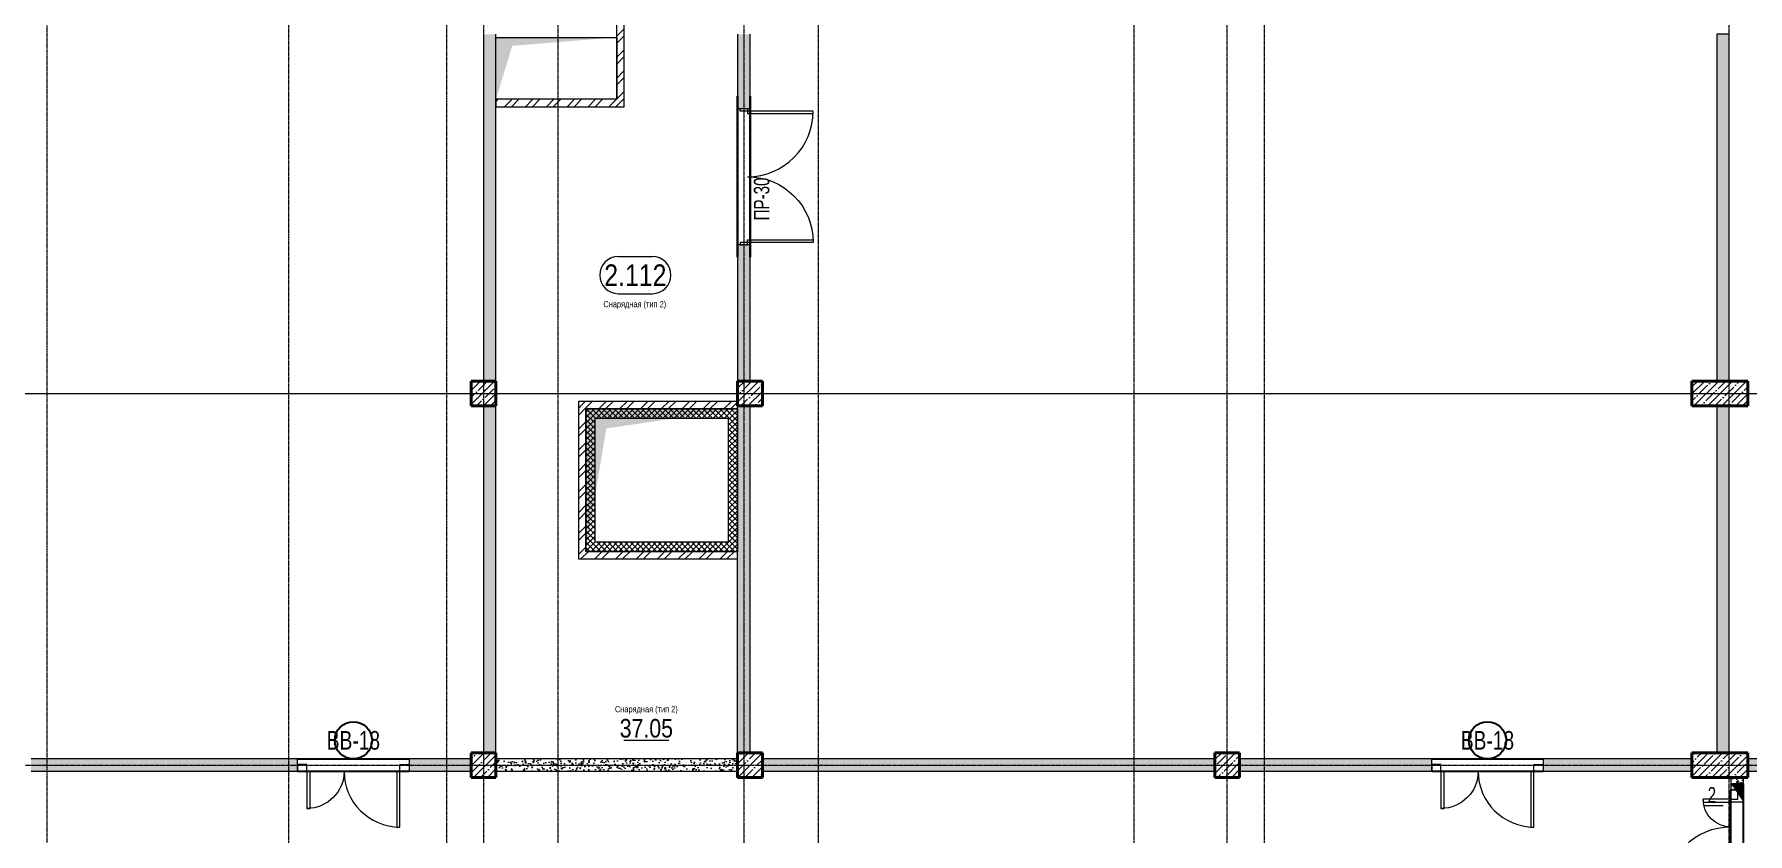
# Model space of a CAD drawing. Header units: millimetres. Extents: x -231292 to 573618, y -153144 to 564035.
# Drawn here: x 54733 to 82383, y 116221 to 129130 of the extents above; entities that cross this region are included whole.
import ezdxf
from ezdxf.enums import TextEntityAlignment as Align

# ---------------------------------------------------------------- set-up
doc = ezdxf.new("R2010")
doc.units = ezdxf.units.MM
doc.linetypes.add('CENTER2', pattern=[28.575, 19.05, -3.175, 3.175, -3.175])
doc.linetypes.add('HIDDEN2', pattern=[4.7625, 3.175, -1.5875])
doc.layers.get('0').update_dxf_attribs({"color": 250})
doc.layers.get('Defpoints').update_dxf_attribs({"color": 250})
for name, color, linetype, lineweight in [('A-AREA', 250, 'Continuous', 15), ('АР_Area', 250, 'Continuous', 5), ('АР_Витраж марка', 250, 'Continuous', 9), ('АР_Двери', 250, 'Continuous', 9), ('АР_Двери_витраж', 250, 'Continuous', 9), ('АР_Колонны', 250, 'Continuous', 35), ('АР_Отв. марка', 250, 'Continuous', 9), ('АР_площадь пом', 250, 'Continuous', 5), ('АР_Стены ЖБ', 250, 'Continuous', 35), ('АР_Стены кирпич', 250, 'Continuous', 20), ('АР_Стены ПЕНОблок', 250, 'Continuous', 20), ('АР_Утеплитель', 250, 'Continuous', 0), ('АР_Штриховка', 250, 'Continuous', 0), ('ОВ_Шахты', 250, 'Continuous', 5), ('РД_Оси_100', 250, 'Continuous', 0), ('РД_проем_инж перемыч_фахверк', 250, 'Continuous', 18), ('СС_Отверстия', 250, 'Continuous', 9)]:
    doc.layers.add(name, color=color, linetype=linetype, lineweight=lineweight)
doc.layers.add('РД_Витраж_вн', color=250, linetype='Continuous')
doc.layers.add('РД_Перемычка инж проемов', color=250, linetype='Continuous')
doc.layers.add('РД_Проем', color=250, linetype='Continuous', lineweight=0, plot=False)
doc.layers.add('РД_проем_инж перемыч_подсчет', color=250, linetype='Continuous', lineweight=30, plot=False)
doc.styles.add('Arial0', font='arial.ttf')
doc.styles.add('Arial_09', font='ARIALN.TTF', dxfattribs={"width": 0.9})
doc.styles.add('style1', font='ARIALN.TTF')
doc.styles.add('ккк', font='isocpeur.ttf', dxfattribs={"width": 0.85, "oblique": 15})
pattern_1 = [(45, (8883.4, 13229.69), (-112.2532, 112.2532), []), (45, (8995.66, 13229.69), (-112.2532, 112.2532), [198.4375, -39.6875, 0, -39.6875])]
pattern_2 = [(95, (8883.4, 13229.69), (140.09465, 117.55338), [19.05, -209.55]), (40, (8883.4, 13229.69), (-160.01845, 110.17673), [15.24, -167.64058]), (145.45144, (8895.08, 13239.48), (-19.9238, 227.7301), [16.19, -178.09024]), (91.1842, (8847.48, 13265.6), (221.41024, 161.9534), [28.575, -314.325]), (141.63556, (8865.93, 13279.1), (-7.0866, 342.82676), [24.285, -267.1356]), (36.18415, (8847.48, 13265.6), (-7.0866, 342.82676), [22.85997, -251.45973]), (66, (8874.42, 13274.59), (179.51998, 34.89515), [19.05, -209.55]), (11, (8874.42, 13274.59), (-86.53993, 173.9412), [15.24, -167.64]), (116.45145, (8889.38, 13277.5), (92.98005, 208.83634), [16.19, -178.08994]), (82.5, (8883.4, 13229.686), (-57.60547, 61.973414), [0, -165.608, 0, -170.18, 0, -168.275]), (52.5, (8883.4, 13229.69), (-23.58973, 118.087), [0, -97.028, 0, -161.798, 0, -64.135]), (12.5, (8843.35, 13189.634), (99.927863, 91.826196), [0, -63.5, 0, -198.12, 0, -262.89]), (2.5, (8825.39, 13171.67), (86.7639, 122.72239), [0, -82.55, 0, -131.572, 0, -186.69])]
pattern_3 = [(45, (8883.4, 13229.69), (-168.3798, 168.3798), []), (45, (8995.66, 13229.69), (-168.3798, 168.3798), [])]
pattern_4 = [(45, (8883.4, 13229.69), (-168.3798, 168.3798), []), (45, (8995.66, 13229.69), (-168.3798, 168.3798), [])]

# ---------------------------------------------------------------- blocks, each defined once
blk = doc.blocks.new('СОШ_2200_АР_ОСИ_М100_28.05.24')
at = {"layer": 'РД_Оси_100', "linetype": 'CENTER2'}
for p, q in [((49960, -6155), (49960, 139938.679)), ((63600, -6155), (63600, 139938.679)), ((65100, -6155), (65100, 139938.679)), ((73200, -6155), (73200, 139938.679)), ((-5954.958, 110100), (119910, 110100)), ((35037.55, 110100), (119910, 110100)), ((-5954.958, 104100), (119910, 104100))]:
    blk.add_line(p, q, dxfattribs=at)
for points in [[(46060, -6163.105), (46060, 139538.679), (46130, 139938.679)], [(52500, 139938.679), (52500, -5755), (52358.276, -6155)], [(53100, 139938.679), (53100, -5755), (52949.266, -6155)], [(54300, 139938.679), (54300, -6155)], [(57300, 139938.679), (57300, -6155)], [(58500, 139938.679), (58500, -6155)], [(65700, -6155), (65700, 139938.679)]]:
    blk.add_lwpolyline(points, dxfattribs=at)
blk = doc.blocks.new('otv')
at = {"linetype": 'Continuous'}
blk.add_lwpolyline([(0, -1), (0, 0), (1, 0), (1, -1)], close=True, dxfattribs=at)
blk.add_solid([(0, -1), (0, 0), (0.135, -0.137), (1, 0)], dxfattribs=at)
blk = doc.blocks.new('MOK-МаркаПом_овал_ареал')
for p, q in [((-2.75, 3), (2.75, 3)), ((-2.75, -3), (2.75, -3))]:
    blk.add_line(p, q)
for centre, radius, start, end in [((-2.75, 0), 3, 90, 270), ((2.75, 0), 3, 270, 90), ((-3.75, 0), 3.5, 0, 0.001)]:
    blk.add_arc(centre, radius, start, end)
at = {"color": 0, "style": 'style1'}
blk.add_attdef('АР-ПОМЕЩЕНИЕ:НОМЕР', text='', height=3.5, dxfattribs=at).set_placement((0, 0), align=Align.MIDDLE)
at = {"layer": 'Defpoints', "color": 2, "style": 'style1'}
blk.add_attdef('АР-ПОМЕЩЕНИЕ:НАИМЕНОВАНИЕ', text='', height=1, dxfattribs=at).set_placement((-0.09, -4.81), align=Align.MIDDLE)
blk = doc.blocks.new('MOK-МаркаПомещения1')
at = {"layer": 'A-AREA', "color": 0}
blk.add_line((-3.65, -1.94), (3.65, -1.94), dxfattribs=at)
at = {"layer": 'A-AREA', "color": 0, "style": 'style1'}
blk.add_attdef('АР-ПОМЕЩЕНИЕ:ПЛОЩАДЬ', text='', height=3, dxfattribs=at).set_placement((0, 0), align=Align.MIDDLE)
at = {"layer": 'Defpoints', "style": 'style1', "flags": 8}
blk.add_attdef('АР-ПОМЕЩЕНИЕ:НАИМЕНОВАНИЕ', text='', height=1, dxfattribs=at).set_placement((0, 2.96), align=Align.MIDDLE)
blk = doc.blocks.new('MOK-МаркаПроема инж.')
blk.add_line((-1.33, -1.75), (1.8, -1.75))
at = {"color": 0, "style": 'Arial0', "width": 0.7}
blk.add_attdef('АР-ПРОЕМ:Коробка', text='', height=2.5, dxfattribs=at).set_placement((0, 0), align=Align.MIDDLE)
blk = doc.blocks.new('МаркаВитража1')
at = {"layer": 'Defpoints'}
blk.add_circle((0, 0), 3, dxfattribs=at)
at = {"color": 0, "linetype": 'ByBlock', "lineweight": -2, "style": 'Arial_09', "width": 0.9}
blk.add_attdef('АР-ОКНО:НАИМЕНОВАНИЕ', text='', height=3, dxfattribs=at).set_placement((0, 0), align=Align.MIDDLE)
blk = doc.blocks.new('MOK-МаркаПеремычки')
at = {"color": 0, "style": 'ккк', "oblique": 15, "width": 0.85}
blk.add_attdef('АР-ПРОЕМ:ПЕРЕМЫЧКА', text='', height=2.5, dxfattribs=at).set_placement((0, 0), align=Align.MIDDLE)

msp = doc.modelspace()

# ---------------------------------------------------------------- hatches: boundary and pattern name
at = {"layer": 'АР_Штриховка', "linetype": 'Continuous', "lineweight": 0}
h = msp.add_hatch(dxfattribs=at)
h.set_pattern_fill('ANSI32', color=256, scale=25, style=0)
h.set_pattern_definition(pattern_3)
h.paths.add_polyline_path([(64133.785, 128079.686), (64253.785, 127959.686), (64253.785, 129329.686), (64223.785, 129409.686), (64133.785, 129449.686)], flags=0)
h.paths.add_polyline_path([(64133.785, 129449.686), (64223.785, 129409.686), (64253.785, 129449.686), (64253.785, 130009.781), (64133.785, 130129.781)], flags=0)
h = msp.add_hatch(dxfattribs=at)
h.set_pattern_fill('AR-CONC', color=256, angle=-315, style=0)
h.set_pattern_definition([(95, (8883.4, 13229.69), (140.09465, 117.55338), [19.05, -209.55]), (40, (8883.4, 13229.69), (-160.01845, 110.17673), [15.24, -167.64058]), (145.45144, (8895.08, 13239.48), (-19.9238, 227.7301), [16.19, -178.09024]), (91.1842, (8847.48, 13265.6), (221.41024, 161.9534), [28.575, -314.325]), (141.63556, (8865.93, 13279.1), (-7.0866, 342.82676), [24.285, -267.1356]), (36.18415, (8847.48, 13265.6), (-7.0866, 342.82676), [22.85997, -251.45973]), (66, (8874.42, 13274.59), (179.51998, 34.89515), [19.05, -209.55]), (11, (8874.42, 13274.59), (-86.53993, 173.9412), [15.24, -167.64]), (116.45145, (8889.38, 13277.5), (92.98005, 208.83634), [16.19, -178.08994]), (82.5, (8883.4, 13229.686), (-57.60547, 61.973414), [0, -165.608, 0, -170.18, 0, -168.275]), (52.5, (8883.4, 13229.69), (-23.58973, 118.087), [0, -97.028, 0, -161.798, 0, -64.135]), (12.5, (8843.35, 13189.634), (99.927863, 91.826196), [0, -63.5, 0, -198.12, 0, -262.89]), (2.5, (8825.39, 13171.67), (86.7639, 122.72239), [0, -82.55, 0, -131.572, 0, -186.69])])
h.paths.add_polyline_path([(62183.403, 129129.686), (61983.403, 129129.686), (61983.403, 123529.686), (62183.403, 123529.686)], flags=0)
h = msp.add_hatch(dxfattribs=at)
h.set_pattern_fill('AR-CONC', color=256, angle=-315, style=0)
h.set_pattern_definition([(95, (8883.4, 13229.69), (140.09465, 117.55338), [19.05, -209.55]), (40, (8883.4, 13229.69), (-160.01845, 110.17673), [15.24, -167.64058]), (145.45144, (8895.08, 13239.48), (-19.9238, 227.7301), [16.19, -178.09024]), (91.1842, (8847.48, 13265.6), (221.41024, 161.9534), [28.575, -314.325]), (141.63556, (8865.93, 13279.1), (-7.0866, 342.82676), [24.285, -267.1356]), (36.18415, (8847.48, 13265.6), (-7.0866, 342.82676), [22.85997, -251.45973]), (66, (8874.42, 13274.59), (179.51998, 34.89515), [19.05, -209.55]), (11, (8874.42, 13274.59), (-86.53993, 173.9412), [15.24, -167.64]), (116.45145, (8889.38, 13277.5), (92.98005, 208.83634), [16.19, -178.08994]), (82.5, (8883.4, 13229.686), (-57.60547, 61.973414), [0, -165.608, 0, -170.18, 0, -168.275]), (52.5, (8883.4, 13229.69), (-23.58973, 118.087), [0, -97.028, 0, -161.798, 0, -64.135]), (12.5, (8843.35, 13189.634), (99.927863, 91.826196), [0, -63.5, 0, -198.12, 0, -262.89]), (2.5, (8825.39, 13171.67), (86.7639, 122.72239), [0, -82.55, 0, -131.572, 0, -186.69])])
h.paths.add_polyline_path([(66283.403, 129129.686), (66083.403, 129129.686), (66083.403, 127929.686), (66283.403, 127929.686)], flags=0)
h.paths.add_polyline_path([(66283.403, 125729.686), (66083.403, 125729.686), (66083.403, 123529.686), (66283.403, 123529.686)], flags=0)
h = msp.add_hatch(dxfattribs=at)
h.set_pattern_fill('AR-CONC', color=256, angle=45, style=0)
h.set_pattern_definition([(95, (8883.4, 13229.69), (140.09465, 117.55338), [19.05, -209.55]), (40, (8883.4, 13229.69), (-160.01845, 110.17673), [15.24, -167.64058]), (145.45144, (8895.08, 13239.48), (-19.9238, 227.7301), [16.19, -178.09024]), (91.1842, (8847.48, 13265.6), (221.41024, 161.9534), [28.575, -314.325]), (141.63556, (8865.93, 13279.1), (-7.0866, 342.82676), [24.285, -267.1356]), (36.18415, (8847.48, 13265.6), (-7.0866, 342.82676), [22.85997, -251.45973]), (66, (8874.42, 13274.59), (179.51998, 34.89515), [19.05, -209.55]), (11, (8874.42, 13274.59), (-86.53993, 173.9412), [15.24, -167.64]), (116.45145, (8889.38, 13277.5), (92.98005, 208.83634), [16.19, -178.08994]), (82.5, (8883.4, 13229.686), (-57.60547, 61.973414), [0, -165.608, 0, -170.18, 0, -168.275]), (52.5, (8883.4, 13229.69), (-23.58973, 118.087), [0, -97.028, 0, -161.798, 0, -64.135]), (12.5, (8843.35, 13189.634), (99.927863, 91.826196), [0, -63.5, 0, -198.12, 0, -262.89]), (2.5, (8825.39, 13171.67), (86.7639, 122.72239), [0, -82.55, 0, -131.572, 0, -186.69])])
h.paths.add_polyline_path([(81883.403, 123529.686), (82083.403, 123529.686), (82083.403, 129129.686), (81883.403, 129129.686)], flags=0)
h = msp.add_hatch(dxfattribs=at)
h.set_pattern_fill('ANSI32', color=256, scale=25, style=0)
h.set_pattern_definition(pattern_4)
h.paths.add_polyline_path([(64253.785, 127959.686), (64133.785, 128079.686), (62183.403, 128079.686), (62183.403, 127959.686)], flags=0)
at = {"layer": 'АР_Штриховка', "linetype": 'Continuous', "lineweight": 5}
h = msp.add_hatch(dxfattribs=at)
h.set_pattern_fill('ANSI35', color=256, scale=25, style=0)
h.set_pattern_definition(pattern_1)
h.paths.add_polyline_path([(61783.403, 123129.686), (62183.403, 123129.686), (62183.403, 123529.686), (61783.403, 123529.686)], flags=0)
h = msp.add_hatch(dxfattribs=at)
h.set_pattern_fill('ANSI35', color=256, scale=25, style=0)
h.set_pattern_definition(pattern_1)
h.paths.add_polyline_path([(66083.403, 123129.686), (66483.403, 123129.686), (66483.403, 123529.686), (66083.403, 123529.686)], flags=0)
h = msp.add_hatch(dxfattribs=at)
h.set_pattern_fill('ANSI35', color=256, scale=25, style=0)
h.set_pattern_definition(pattern_1)
h.paths.add_polyline_path([(81483.403, 123129.686), (82383.403, 123129.686), (82383.403, 123529.686), (81483.403, 123529.686)], flags=0)
at = {"layer": 'АР_Штриховка', "linetype": 'Continuous', "lineweight": 0}
h = msp.add_hatch(dxfattribs=at)
h.set_pattern_fill('AR-CONC', color=256, angle=-315, style=0)
h.set_pattern_definition([(95, (8883.4, 13229.69), (140.09465, 117.55338), [19.05, -209.55]), (40, (8883.4, 13229.69), (-160.01845, 110.17673), [15.24, -167.64058]), (145.45144, (8895.08, 13239.48), (-19.9238, 227.7301), [16.19, -178.09024]), (91.1842, (8847.48, 13265.6), (221.41024, 161.9534), [28.575, -314.325]), (141.63556, (8865.93, 13279.1), (-7.0866, 342.82676), [24.285, -267.1356]), (36.18415, (8847.48, 13265.6), (-7.0866, 342.82676), [22.85997, -251.45973]), (66, (8874.42, 13274.59), (179.51998, 34.89515), [19.05, -209.55]), (11, (8874.42, 13274.59), (-86.53993, 173.9412), [15.24, -167.64]), (116.45145, (8889.38, 13277.5), (92.98005, 208.83634), [16.19, -178.08994]), (82.5, (8883.4, 13229.686), (-57.60547, 61.973414), [0, -165.608, 0, -170.18, 0, -168.275]), (52.5, (8883.4, 13229.69), (-23.58973, 118.087), [0, -97.028, 0, -161.798, 0, -64.135]), (12.5, (8843.35, 13189.634), (99.927863, 91.826196), [0, -63.5, 0, -198.12, 0, -262.89]), (2.5, (8825.39, 13171.67), (86.7639, 122.72239), [0, -82.55, 0, -131.572, 0, -186.69])])
h.paths.add_polyline_path([(62183.403, 123129.686), (61983.403, 123129.686), (61983.403, 117529.686), (62183.403, 117529.686)], flags=0)
h = msp.add_hatch(dxfattribs=at)
h.set_pattern_fill('ANSI32', color=256, scale=25, style=0)
h.set_pattern_definition([(45, (8883.4, 13229.69), (-168.3798, 168.3798), []), (45, (8995.66, 13229.69), (-168.3798, 168.3798), [])])
h.paths.add_polyline_path([(63513.403, 123199.686), (63633.403, 123079.686), (66083.403, 123079.686), (66083.403, 123199.686)], flags=0)
h = msp.add_hatch(dxfattribs=at)
h.set_pattern_fill('ANSI32', color=256, scale=25, style=0)
h.set_pattern_definition(pattern_3)
h.paths.add_polyline_path([(63513.403, 120659.686), (63633.403, 120779.686), (63633.403, 123079.686), (63513.403, 123199.686)], flags=0)
h = msp.add_hatch(dxfattribs=at)
h.set_pattern_fill('ANSI37', color=256, scale=20, style=0)
h.set_pattern_definition([(45, (8883.4, 13229.686), (-44.90128, 44.90128), []), (135, (8883.4, 13229.686), (-44.90128, -44.90128), [])])
h.paths.add_polyline_path([(65933.403, 122929.686), (66083.403, 123079.686), (63633.403, 123079.686), (63783.403, 122929.686)], flags=0)
h = msp.add_hatch(dxfattribs=at)
h.set_pattern_fill('ANSI37', color=256, scale=20, angle=-360, style=0)
h.set_pattern_definition([(45, (8883.4, 13229.686), (-44.90128, 44.90128), []), (135, (8883.4, 13229.686), (-44.90128, -44.90128), [])])
h.paths.add_polyline_path([(63783.403, 122929.686), (63633.403, 123079.686), (63633.403, 120779.686), (63783.403, 120929.686)], flags=0)
h = msp.add_hatch(dxfattribs=at)
h.set_pattern_fill('ANSI37', color=256, scale=20, style=0)
h.set_pattern_definition([(45, (8883.4, 13229.686), (-44.90128, 44.90128), []), (135, (8883.4, 13229.686), (-44.90128, -44.90128), [])])
h.paths.add_polyline_path([(65933.403, 120929.686), (66083.403, 120779.686), (66083.403, 123079.686), (65933.403, 122929.686)], flags=0)
h = msp.add_hatch(dxfattribs=at)
h.set_pattern_fill('AR-CONC', color=256, angle=-315, style=0)
h.set_pattern_definition([(95, (8883.4, 13229.69), (140.09465, 117.55338), [19.05, -209.55]), (40, (8883.4, 13229.69), (-160.01845, 110.17673), [15.24, -167.64058]), (145.45144, (8895.08, 13239.48), (-19.9238, 227.7301), [16.19, -178.09024]), (91.1842, (8847.48, 13265.6), (221.41024, 161.9534), [28.575, -314.325]), (141.63556, (8865.93, 13279.1), (-7.0866, 342.82676), [24.285, -267.1356]), (36.18415, (8847.48, 13265.6), (-7.0866, 342.82676), [22.85997, -251.45973]), (66, (8874.42, 13274.59), (179.51998, 34.89515), [19.05, -209.55]), (11, (8874.42, 13274.59), (-86.53993, 173.9412), [15.24, -167.64]), (116.45145, (8889.38, 13277.5), (92.98005, 208.83634), [16.19, -178.08994]), (82.5, (8883.4, 13229.686), (-57.60547, 61.973414), [0, -165.608, 0, -170.18, 0, -168.275]), (52.5, (8883.4, 13229.69), (-23.58973, 118.087), [0, -97.028, 0, -161.798, 0, -64.135]), (12.5, (8843.35, 13189.634), (99.927863, 91.826196), [0, -63.5, 0, -198.12, 0, -262.89]), (2.5, (8825.39, 13171.67), (86.7639, 122.72239), [0, -82.55, 0, -131.572, 0, -186.69])])
h.paths.add_polyline_path([(66283.403, 123129.686), (66083.403, 123129.686), (66083.403, 123079.686), (66283.403, 123079.686)], flags=0)
h.paths.add_polyline_path([(66283.403, 123079.686), (66083.403, 123079.686), (66083.403, 120779.686), (66283.403, 120779.686)], flags=0)
h.paths.add_polyline_path([(66283.403, 120779.686), (66083.403, 120779.686), (66083.403, 117529.686), (66283.403, 117529.686)], flags=0)
h = msp.add_hatch(dxfattribs=at)
h.set_pattern_fill('AR-CONC', color=256, angle=45, style=0)
h.set_pattern_definition([(95, (8883.4, 13229.69), (140.09465, 117.55338), [19.05, -209.55]), (40, (8883.4, 13229.69), (-160.01845, 110.17673), [15.24, -167.64058]), (145.45144, (8895.08, 13239.48), (-19.9238, 227.7301), [16.19, -178.09024]), (91.1842, (8847.48, 13265.6), (221.41024, 161.9534), [28.575, -314.325]), (141.63556, (8865.93, 13279.1), (-7.0866, 342.82676), [24.285, -267.1356]), (36.18415, (8847.48, 13265.6), (-7.0866, 342.82676), [22.85997, -251.45973]), (66, (8874.42, 13274.59), (179.51998, 34.89515), [19.05, -209.55]), (11, (8874.42, 13274.59), (-86.53993, 173.9412), [15.24, -167.64]), (116.45145, (8889.38, 13277.5), (92.98005, 208.83634), [16.19, -178.08994]), (82.5, (8883.4, 13229.686), (-57.60547, 61.973414), [0, -165.608, 0, -170.18, 0, -168.275]), (52.5, (8883.4, 13229.69), (-23.58973, 118.087), [0, -97.028, 0, -161.798, 0, -64.135]), (12.5, (8843.35, 13189.634), (99.927863, 91.826196), [0, -63.5, 0, -198.12, 0, -262.89]), (2.5, (8825.39, 13171.67), (86.7639, 122.72239), [0, -82.55, 0, -131.572, 0, -186.69])])
h.paths.add_polyline_path([(81883.403, 117529.686), (82083.403, 117529.686), (82083.403, 123129.686), (81883.403, 123129.686)], flags=0)
h = msp.add_hatch(dxfattribs=at)
h.set_pattern_fill('ANSI37', color=256, scale=20, style=0)
h.set_pattern_definition([(45, (8883.4, 13229.686), (-44.90128, 44.90128), []), (135, (8883.4, 13229.686), (-44.90128, -44.90128), [])])
h.paths.add_polyline_path([(63783.403, 120929.686), (63633.403, 120779.686), (66083.403, 120779.686), (65933.403, 120929.686)], flags=0)
h = msp.add_hatch(dxfattribs=at)
h.set_pattern_fill('ANSI32', color=256, scale=25, style=0)
h.set_pattern_definition(pattern_4)
h.paths.add_polyline_path([(63633.403, 120779.686), (63513.403, 120659.686), (66083.403, 120659.686), (66083.403, 120779.686)], flags=0)
at = {"layer": 'АР_Штриховка', "linetype": 'Continuous', "lineweight": 5}
h = msp.add_hatch(dxfattribs=at)
h.set_pattern_fill('ANSI35', color=256, scale=25, style=0)
h.set_pattern_definition(pattern_1)
h.paths.add_polyline_path([(61783.403, 117129.686), (62183.403, 117129.686), (62183.403, 117529.686), (61783.403, 117529.686)], flags=0)
h = msp.add_hatch(dxfattribs=at)
h.set_pattern_fill('ANSI35', color=256, scale=25, style=0)
h.set_pattern_definition(pattern_1)
h.paths.add_polyline_path([(66083.403, 117129.686), (66483.403, 117129.686), (66483.403, 117529.686), (66083.403, 117529.686)], flags=0)
h = msp.add_hatch(dxfattribs=at)
h.set_pattern_fill('ANSI35', color=256, scale=25, style=0)
h.set_pattern_definition(pattern_1)
h.paths.add_polyline_path([(73783.403, 117129.686), (74183.403, 117129.686), (74183.403, 117529.686), (73783.403, 117529.686)], flags=0)
h = msp.add_hatch(dxfattribs=at)
h.set_pattern_fill('ANSI35', color=256, scale=25, style=0)
h.set_pattern_definition(pattern_1)
h.paths.add_polyline_path([(81483.402, 117129.686), (82383.402, 117129.686), (82383.402, 117529.686), (81483.402, 117529.686)], flags=0)
at = {"layer": 'АР_Штриховка', "linetype": 'Continuous', "lineweight": 0}
h = msp.add_hatch(dxfattribs=at)
h.set_pattern_fill('AR-CONC', color=256, angle=45, style=0)
h.set_pattern_definition(pattern_2)
h.paths.add_polyline_path([(61783.403, 117229.686), (61783.403, 117429.686), (60783.403, 117429.686), (60783.403, 117229.686)], flags=0)
h.paths.add_polyline_path([(58983.403, 117229.686), (58983.403, 117429.686), (54683.403, 117429.686), (54683.403, 117229.686)], flags=0)
h = msp.add_hatch(dxfattribs=at)
h.set_pattern_fill('AR-CONC', color=256, angle=45, style=0)
h.set_pattern_definition(pattern_2)
h.paths.add_polyline_path([(66083.403, 117229.686), (66083.403, 117429.686), (62183.403, 117429.686), (62183.403, 117229.686)], flags=0)
h = msp.add_hatch(dxfattribs=at)
h.set_pattern_fill('AR-CONC', color=256, angle=45, style=0)
h.set_pattern_definition(pattern_2)
h.paths.add_polyline_path([(73783.403, 117229.686), (73783.403, 117429.686), (66483.402, 117429.686), (66483.402, 117229.686)], flags=0)
h = msp.add_hatch(dxfattribs=at)
h.set_pattern_fill('AR-CONC', color=256, angle=45, style=0)
h.set_pattern_definition(pattern_2)
h.paths.add_polyline_path([(81483.402, 117229.686), (81483.402, 117429.686), (79083.403, 117429.686), (79083.403, 117229.686)], flags=0)
h.paths.add_polyline_path([(77283.403, 117229.686), (77283.403, 117429.686), (74183.403, 117429.686), (74183.403, 117229.686)], flags=0)
h = msp.add_hatch(dxfattribs=at)
h.set_pattern_fill('AR-CONC', color=256, angle=45, style=0)
h.set_pattern_definition(pattern_2)
h.paths.add_polyline_path([(87883.403, 117229.686), (87883.403, 117429.686), (85983.403, 117429.686), (85983.403, 117229.686)], flags=0)
h.paths.add_polyline_path([(84183.403, 117229.686), (84183.403, 117429.686), (82383.402, 117429.686), (82383.402, 117229.686)], flags=0)
h = msp.add_hatch(dxfattribs=at)
h.set_pattern_fill('AR-CONC', color=256, angle=45, style=0)
h.set_pattern_definition([(95, (8883.4, 13229.69), (140.09465, 117.55338), [19.05, -209.55]), (40, (8883.4, 13229.69), (-160.01845, 110.17673), [15.24, -167.64058]), (145.45144, (8895.08, 13239.48), (-19.9238, 227.7301), [16.19, -178.09024]), (91.1842, (8847.48, 13265.6), (221.41024, 161.9534), [28.575, -314.325]), (141.63556, (8865.93, 13279.1), (-7.0866, 342.82676), [24.285, -267.1356]), (36.18415, (8847.48, 13265.6), (-7.0866, 342.82676), [22.85997, -251.45973]), (66, (8874.42, 13274.59), (179.51998, 34.89515), [19.05, -209.55]), (11, (8874.42, 13274.59), (-86.53993, 173.9412), [15.24, -167.64]), (116.45145, (8889.38, 13277.5), (92.98005, 208.83634), [16.19, -178.08994]), (82.5, (8883.4, 13229.686), (-57.60547, 61.973414), [0, -165.608, 0, -170.18, 0, -168.275]), (52.5, (8883.4, 13229.69), (-23.58973, 118.087), [0, -97.028, 0, -161.798, 0, -64.135]), (12.5, (8843.35, 13189.634), (99.927863, 91.826196), [0, -63.5, 0, -198.12, 0, -262.89]), (2.5, (8825.39, 13171.67), (86.7639, 122.72239), [0, -82.55, 0, -131.572, 0, -186.69])])
h.paths.add_polyline_path([(82313.208, 115129.686), (82113.208, 115129.686), (82113.208, 114129.686), (82313.208, 114129.686)], flags=0)
h.paths.add_polyline_path([(82113.208, 116929.686), (82313.208, 116929.686), (82313.208, 117129.686), (82113.208, 117129.686)], flags=0)
at = {"layer": 'СС_Отверстия', "linetype": 'Continuous', "lineweight": 5}
for points in [[(82313.208, 117029.686), (82113.208, 117029.686), (82213.208, 116879.686)], [(82313.208, 116729.686), (82313.208, 117029.686), (82213.208, 116879.686)]]:
    msp.add_hatch(color=256, dxfattribs=at).paths.add_polyline_path(points, flags=0)

# ---------------------------------------------------------------- linework, layer by layer
at = {"layer": 'АР_Двери', "linetype": 'Continuous', "lineweight": 9}
for points in [[(66123.403, 127889.686), (66123.403, 127929.686), (66243.403, 127929.686), (66243.403, 127889.686)], [(66243.403, 127889.686), (66243.403, 127849.686), (67303.403, 127849.686), (67303.403, 127889.686)], [(66243.403, 125769.686), (66243.403, 125809.686), (67303.403, 125809.686), (67303.403, 125769.686)], [(66123.403, 125769.686), (66123.403, 125729.686), (66243.403, 125729.686), (66243.403, 125769.686)]]:
    msp.add_lwpolyline(points, close=True, dxfattribs=at)
msp.add_arc((66243.403, 127889.686), 1060, 270, 0, dxfattribs=at)
at = {"layer": 'АР_Двери', "linetype": 'Continuous', "lineweight": 9, "extrusion": (0, 0, -1)}
msp.add_arc((-66243.403, 125769.686), 1060, 90.0000002, 180.0000002, dxfattribs=at)
at = {"layer": 'АР_Двери_витраж', "linetype": 'Continuous', "lineweight": 9}
for points in [[(59133.403, 117339.686), (58983.403, 117339.686), (58983.403, 117229.686), (59133.403, 117229.686)], [(60633.403, 117339.686), (60783.403, 117339.686), (60783.403, 117229.686), (60633.403, 117229.686)], [(77433.403, 117339.686), (77283.403, 117339.686), (77283.403, 117229.686), (77433.403, 117229.686)], [(78933.403, 117339.686), (79083.403, 117339.686), (79083.403, 117229.686), (78933.403, 117229.686)], [(59133.403, 116629.686), (59183.403, 116629.686), (59183.403, 117229.686), (59133.403, 117229.686)], [(60633.403, 117229.686), (60583.403, 117229.686), (60583.403, 116329.686), (60633.403, 116329.686)], [(77433.403, 116629.686), (77483.403, 116629.686), (77483.403, 117229.686), (77433.403, 117229.686)], [(78933.403, 117229.686), (78883.403, 117229.686), (78883.403, 116329.686), (78933.403, 116329.686)], [(81663.208, 116779.686), (81663.208, 116729.686), (82113.208, 116729.686), (82113.208, 116779.686)], [(82223.208, 116779.686), (82223.208, 116929.686), (82113.208, 116929.686), (82113.208, 116779.686)]]:
    msp.add_lwpolyline(points, close=True, dxfattribs=at)
at = {"layer": 'АР_Двери_витраж', "linetype": 'Continuous', "lineweight": 9, "extrusion": (0, 0, -1)}
for centre, radius, start, end in [((-59133.403, 117229.686), 600, 180, 270), ((-77433.403, 117229.686), 600, 180, 270), ((-82113.208, 116779.686), 450, 270, 0)]:
    msp.add_arc(centre, radius, start, end, dxfattribs=at)
at = {"layer": 'АР_Двери_витраж', "linetype": 'Continuous', "lineweight": 9}
for centre, radius, start, end in [((60633.403, 117229.686), 900, 180, 270), ((78933.403, 117229.686), 900, 180, 270), ((82113.208, 115279.686), 1050, 90, 180)]:
    msp.add_arc(centre, radius, start, end, dxfattribs=at)
at = {"layer": 'АР_Колонны', "linetype": 'HIDDEN2', "lineweight": 25}
for p, q in [((61783.403, 123529.686), (62183.403, 123529.686)), ((61783.403, 123129.686), (61783.403, 123529.686)), ((62183.403, 123529.686), (62183.403, 123129.686)), ((66083.403, 123529.686), (66483.403, 123529.686)), ((66083.403, 123129.686), (66083.403, 123529.686)), ((66483.403, 123529.686), (66483.403, 123129.686)), ((81483.403, 123529.686), (82383.403, 123529.686)), ((81483.403, 123129.686), (81483.403, 123529.686)), ((82383.403, 123529.686), (82383.403, 123129.686)), ((62183.403, 123129.686), (61783.403, 123129.686)), ((66483.403, 123129.686), (66083.403, 123129.686)), ((82383.403, 123129.686), (81483.403, 123129.686)), ((61783.403, 117529.686), (62183.403, 117529.686)), ((61783.403, 117129.686), (61783.403, 117529.686)), ((62183.403, 117529.686), (62183.403, 117129.686)), ((66083.403, 117529.686), (66483.403, 117529.686)), ((66083.403, 117129.686), (66083.403, 117529.686)), ((66483.403, 117529.686), (66483.403, 117129.686)), ((73783.403, 117529.686), (74183.403, 117529.686)), ((73783.403, 117129.686), (73783.403, 117529.686)), ((74183.403, 117529.686), (74183.403, 117129.686)), ((81483.402, 117529.686), (82383.402, 117529.686)), ((81483.402, 117129.686), (81483.402, 117529.686)), ((82383.402, 117529.686), (82383.402, 117129.686)), ((62183.403, 117129.686), (61783.403, 117129.686)), ((66483.403, 117129.686), (66083.403, 117129.686)), ((74183.403, 117129.686), (73783.403, 117129.686)), ((82383.402, 117129.686), (81483.402, 117129.686))]:
    msp.add_line(p, q, dxfattribs=at)
at = {"layer": 'АР_Колонны', "linetype": 'Continuous', "lineweight": 35}
for p, q in [((61783.403, 123529.686), (62183.403, 123529.686)), ((61783.403, 123129.686), (61783.403, 123529.686)), ((62183.403, 123129.686), (62183.403, 123529.686)), ((66083.403, 123529.686), (66483.403, 123529.686)), ((66083.403, 123129.686), (66083.403, 123529.686)), ((66483.403, 123129.686), (66483.403, 123529.686)), ((81483.403, 123529.686), (82383.403, 123529.686)), ((81483.403, 123129.686), (81483.403, 123529.686)), ((82383.403, 123129.686), (82383.403, 123529.686)), ((61783.403, 123129.686), (62183.403, 123129.686)), ((66083.403, 123129.686), (66483.403, 123129.686)), ((81483.403, 123129.686), (82383.403, 123129.686)), ((61783.403, 117529.686), (62183.403, 117529.686)), ((61783.403, 117129.686), (61783.403, 117529.686)), ((62183.403, 117129.686), (62183.403, 117529.686)), ((66083.403, 117529.686), (66483.403, 117529.686)), ((66083.403, 117129.686), (66083.403, 117529.686)), ((66483.403, 117129.686), (66483.403, 117529.686)), ((73783.403, 117529.686), (74183.403, 117529.686)), ((73783.403, 117129.686), (73783.403, 117529.686)), ((74183.403, 117129.686), (74183.403, 117529.686)), ((81483.402, 117529.686), (82383.402, 117529.686)), ((81483.402, 117129.686), (81483.402, 117529.686)), ((82383.402, 117129.686), (82383.402, 117529.686)), ((61783.403, 117129.686), (62183.403, 117129.686)), ((66083.403, 117129.686), (66483.403, 117129.686)), ((73783.403, 117129.686), (74183.403, 117129.686)), ((81483.402, 117129.686), (82383.402, 117129.686))]:
    msp.add_line(p, q, dxfattribs=at)
at = {"layer": 'АР_Стены ЖБ', "linetype": 'Continuous', "lineweight": 40}
for p, q in [((62183.403, 123529.686), (61783.403, 123529.686)), ((61783.403, 123529.686), (61783.403, 123129.686)), ((62183.403, 123129.686), (62183.403, 123529.686)), ((66483.403, 123529.686), (66083.403, 123529.686)), ((66083.403, 123529.686), (66083.403, 123129.686)), ((66483.403, 123129.686), (66483.403, 123529.686)), ((82383.403, 123529.686), (81483.403, 123529.686)), ((81483.403, 123529.686), (81483.403, 123129.686)), ((82383.403, 123129.686), (82383.403, 123529.686)), ((61783.403, 123129.686), (62183.403, 123129.686)), ((66083.403, 123129.686), (66483.403, 123129.686)), ((81483.403, 123129.686), (82383.403, 123129.686)), ((62183.403, 117529.686), (61783.403, 117529.686)), ((61783.403, 117529.686), (61783.403, 117129.686)), ((62183.403, 117129.686), (62183.403, 117529.686)), ((66483.403, 117529.686), (66083.403, 117529.686)), ((66083.403, 117529.686), (66083.403, 117129.686)), ((66483.403, 117129.686), (66483.403, 117529.686)), ((74183.403, 117529.686), (73783.403, 117529.686)), ((73783.403, 117529.686), (73783.403, 117129.686)), ((74183.403, 117129.686), (74183.403, 117529.686)), ((82383.402, 117529.686), (81483.402, 117529.686)), ((81483.402, 117529.686), (81483.402, 117129.686)), ((82383.402, 117129.686), (82383.402, 117529.686)), ((61783.403, 117129.686), (62183.403, 117129.686)), ((66083.403, 117129.686), (66483.403, 117129.686)), ((73783.403, 117129.686), (74183.403, 117129.686)), ((81483.402, 117129.686), (82383.402, 117129.686))]:
    msp.add_line(p, q, dxfattribs=at)
at = {"layer": 'АР_Стены кирпич', "linetype": 'Continuous', "lineweight": 20}
for p, q in [((64133.785, 128079.686), (64133.785, 130129.781)), ((64253.785, 127959.686), (64253.785, 129329.686)), ((64133.785, 128079.686), (62183.403, 128079.686)), ((62183.403, 128079.686), (62183.403, 127959.686)), ((62183.403, 127959.686), (64253.785, 127959.686)), ((66083.403, 123199.686), (63513.403, 123199.686)), ((63513.403, 123199.686), (63513.403, 120659.686)), ((63633.403, 123079.686), (66083.403, 123079.686)), ((63633.403, 120779.686), (63633.403, 123079.686)), ((66083.403, 123079.686), (66083.403, 123199.686)), ((63513.403, 120659.686), (66083.403, 120659.686)), ((66083.403, 120779.686), (63633.403, 120779.686)), ((66083.403, 120659.686), (66083.403, 120779.686))]:
    msp.add_line(p, q, dxfattribs=at)
at = {"layer": 'АР_Стены ПЕНОблок', "linetype": 'Continuous', "lineweight": 20}
for p, q in [((61983.403, 129129.686), (61983.403, 123529.686)), ((62183.403, 123529.686), (62183.403, 129129.686)), ((66083.403, 129129.686), (66083.403, 127929.686)), ((66283.403, 127929.686), (66283.403, 129129.686)), ((82083.403, 129129.686), (81883.403, 129129.686)), ((81883.403, 129129.686), (81883.403, 123529.686)), ((82083.403, 123529.686), (82083.403, 129129.686)), ((66083.403, 127929.686), (66283.403, 127929.686)), ((66283.403, 125729.686), (66083.403, 125729.686)), ((66083.403, 125729.686), (66083.403, 123529.686)), ((66283.403, 123529.686), (66283.403, 125729.686)), ((61983.403, 123529.686), (62183.403, 123529.686)), ((66083.403, 123529.686), (66283.403, 123529.686)), ((81883.403, 123529.686), (82083.403, 123529.686)), ((62183.403, 123129.686), (61983.403, 123129.686)), ((61983.403, 123129.686), (61983.403, 117529.686)), ((62183.403, 117529.686), (62183.403, 123129.686)), ((66083.403, 117529.686), (66083.403, 123129.686)), ((66283.403, 123129.686), (66083.403, 123129.686)), ((66283.403, 117529.686), (66283.403, 123129.686)), ((82083.403, 123129.686), (81883.403, 123129.686)), ((81883.403, 123129.686), (81883.403, 117529.686)), ((82083.403, 117529.686), (82083.403, 123129.686)), ((61983.403, 117529.686), (62183.403, 117529.686)), ((66083.403, 117529.686), (66283.403, 117529.686)), ((81883.403, 117529.686), (82083.403, 117529.686)), ((58983.403, 117429.686), (54683.403, 117429.686)), ((58983.403, 117229.686), (58983.403, 117429.686)), ((61783.403, 117429.686), (60783.403, 117429.686)), ((60783.403, 117429.686), (60783.403, 117229.686)), ((61783.403, 117229.686), (61783.403, 117429.686)), ((66083.403, 117429.686), (62183.403, 117429.686)), ((62183.403, 117429.686), (62183.403, 117229.686)), ((66083.403, 117229.686), (66083.403, 117429.686)), ((73783.403, 117429.686), (66483.402, 117429.686)), ((66483.402, 117429.686), (66483.402, 117229.686)), ((73783.403, 117229.686), (73783.403, 117429.686)), ((77283.403, 117429.686), (74183.403, 117429.686)), ((74183.403, 117429.686), (74183.403, 117229.686)), ((77283.403, 117229.686), (77283.403, 117429.686)), ((81483.402, 117429.686), (79083.403, 117429.686)), ((79083.403, 117429.686), (79083.403, 117229.686)), ((81483.402, 117229.686), (81483.402, 117429.686)), ((84183.403, 117429.686), (82383.402, 117429.686)), ((82383.402, 117429.686), (82383.402, 117229.686)), ((54683.403, 117229.686), (58983.403, 117229.686)), ((60783.403, 117229.686), (61783.403, 117229.686)), ((62183.403, 117229.686), (66083.403, 117229.686)), ((66483.402, 117229.686), (73783.403, 117229.686)), ((74183.403, 117229.686), (77283.403, 117229.686)), ((79083.403, 117229.686), (81483.402, 117229.686)), ((82313.208, 117129.686), (82113.208, 117129.686)), ((82113.208, 117129.686), (82113.208, 116929.686)), ((82313.208, 116929.686), (82313.208, 117129.686)), ((82383.402, 117229.686), (84183.403, 117229.686)), ((82113.208, 116929.686), (82313.208, 116929.686))]:
    msp.add_line(p, q, dxfattribs=at)
at = {"layer": 'АР_Утеплитель', "linetype": 'Continuous', "lineweight": 0}
for p, q in [((66083.403, 123079.686), (63633.403, 123079.686)), ((63633.403, 123079.686), (63633.403, 120779.686)), ((66083.403, 120779.686), (66083.403, 123079.686)), ((63783.403, 122929.686), (65933.403, 122929.686)), ((63783.403, 120929.686), (63783.403, 122929.686)), ((65933.403, 122929.686), (65933.403, 120929.686)), ((65933.403, 120929.686), (63783.403, 120929.686)), ((63633.403, 120779.686), (66083.403, 120779.686))]:
    msp.add_line(p, q, dxfattribs=at)
at = {"layer": 'РД_Витраж_вн', "linetype": 'Continuous', "lineweight": -3}
for p, q in [((58983.403, 117429.686), (60783.403, 117429.686)), ((77283.403, 117429.686), (79083.403, 117429.686)), ((58983.403, 117229.686), (60783.403, 117229.686)), ((77283.403, 117229.686), (79083.403, 117229.686)), ((82113.208, 115129.686), (82113.208, 116929.686)), ((82313.208, 115129.686), (82313.208, 116929.686))]:
    msp.add_line(p, q, dxfattribs=at)
at = {"layer": 'РД_Проем', "linetype": 'Continuous', "lineweight": 0}
for p, q in [((66083.403, 125729.686), (66083.403, 127929.686)), ((66283.403, 125729.686), (66283.403, 127929.686)), ((58983.403, 117429.686), (60783.403, 117429.686)), ((77283.403, 117429.686), (79083.403, 117429.686)), ((58983.403, 117229.686), (60783.403, 117229.686)), ((77283.403, 117229.686), (79083.403, 117229.686)), ((82113.208, 115129.686), (82113.208, 116929.686)), ((82313.208, 115129.686), (82313.208, 116929.686))]:
    msp.add_line(p, q, dxfattribs=at)
at = {"layer": 'РД_проем_инж перемыч_подсчет', "linetype": 'Continuous', "lineweight": 30}
for p, q in [((66083.403, 128129.686), (66083.403, 125529.686)), ((66283.403, 128129.686), (66283.403, 125529.686))]:
    msp.add_line(p, q, dxfattribs=at)
at = {"layer": 'РД_проем_инж перемыч_фахверк', "linetype": 'Continuous', "lineweight": 18}
for p, q in [((60783.403, 117429.686), (58983.403, 117429.686)), ((79083.403, 117429.686), (77283.403, 117429.686)), ((60783.403, 117229.686), (58983.403, 117229.686)), ((79083.403, 117229.686), (77283.403, 117229.686)), ((82113.208, 115129.686), (82113.208, 116929.686)), ((82313.208, 115129.686), (82313.208, 116929.686))]:
    msp.add_line(p, q, dxfattribs=at)
at = {"layer": 'СС_Отверстия', "linetype": 'Continuous', "lineweight": 9}
for p, q in [((82113.208, 117029.686), (82113.208, 116729.686)), ((82313.208, 117029.686), (82113.208, 117029.686)), ((82313.208, 117029.686), (82313.208, 116729.686)), ((82313.208, 116729.686), (82113.208, 116729.686))]:
    msp.add_line(p, q, dxfattribs=at)

# ---------------------------------------------------------------- block references
at = {"layer": 'АР_Area', "linetype": 'Continuous', "lineweight": 5, "xscale": 100, "yscale": 100, "zscale": 100}
msp.add_blockref('MOK-МаркаПом_овал_ареал', (64432.983, 125241.137), dxfattribs=at).add_auto_attribs({'АР-ПОМЕЩЕНИЕ:НОМЕР': '2.112', 'АР-ПОМЕЩЕНИЕ:НАИМЕНОВАНИЕ': 'Снарядная (тип 2)'})
at = {"layer": 'АР_Витраж марка', "linetype": 'Continuous', "lineweight": 9, "xscale": 100, "yscale": 100, "zscale": 100}
for p in [(59883.403, 117729.686), (78183.403, 117729.686)]:
    msp.add_blockref('МаркаВитража1', p, dxfattribs=at).add_auto_attribs({'АР-ОКНО:НАИМЕНОВАНИЕ': 'ВВ-18'})
at = {"layer": 'АР_Отв. марка', "linetype": 'Continuous', "lineweight": 9, "xscale": 100, "yscale": 100, "zscale": 100}
msp.add_blockref('MOK-МаркаПроема инж.', (81805.159, 116851.855), dxfattribs=at).add_auto_attribs({'АР-ПРОЕМ:Коробка': '2'})
at = {"layer": 'АР_площадь пом', "linetype": 'Continuous', "lineweight": 5}
ref = msp.add_blockref('MOK-МаркаПомещения1', (64610.723, 117925.063), dxfattribs=dict(at, xscale=100, yscale=100, zscale=100))
ref.add_attrib('АР-ПОМЕЩЕНИЕ:НАИМЕНОВАНИЕ', 'Снарядная (тип 2)', dxfattribs={"layer": 'Defpoints', "height": 100, "style": 'style1'}).set_placement((64610.723, 118220.625), align=Align.MIDDLE)
ref.add_attrib('АР-ПОМЕЩЕНИЕ:ПЛОЩАДЬ', '37.05', dxfattribs={"layer": 'A-AREA', "color": 0, "height": 300, "style": 'style1'}).set_placement((64610.723, 117925.063), align=Align.MIDDLE)
at = {"layer": 'ОВ_Шахты'}
for p, xscale, yscale in [((62183.4, 129079.686), 1950, 1000), ((63633.403, 123079.686), 2450, 2300)]:
    msp.add_blockref('otv', p, dxfattribs=dict(at, xscale=xscale, yscale=yscale))
at = {"layer": 'РД_Оси_100'}
msp.add_blockref('СОШ_2200_АР_ОСИ_М100_28.05.24', (8883.403, 13229.686), dxfattribs=at)
at = {"layer": 'РД_Перемычка инж проемов', "linetype": 'Continuous', "lineweight": -3}
ref = msp.add_blockref('MOK-МаркаПеремычки', (66469.968, 126470.098, 200), dxfattribs=dict(at, xscale=100, yscale=100, zscale=100, rotation=89.99999999999997))
ref.add_attrib('АР-ПРОЕМ:ПЕРЕМЫЧКА', 'ПР-30', dxfattribs={"layer": '0', "color": 0, "height": 250, "rotation": 90, "style": 'Arial0', "width": 0.7}).set_placement((66469.968, 126470.098, 200), align=Align.MIDDLE)

doc.saveas('drawing.dxf')
